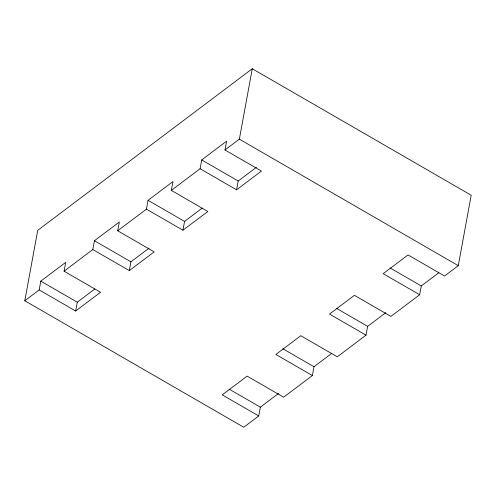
<?xml version="1.0" encoding="UTF-8"?>
<svg xmlns="http://www.w3.org/2000/svg" width="496" height="496" viewBox="0 0 496 496"><rect width="100%" height="100%" fill="white"/><g stroke="black" fill="none" stroke-linecap="round" stroke-linejoin="round"><path stroke-width="0.74" d="M278.566 393.433L260.35 407.148L258.738 415.952L243.722 427.261L24.8 300.756L37.727 230.336L252.278 68.739L471.2 195.244L458.273 265.664L444.546 276.005L408.059 254.919L383.166 273.668L419.653 294.748L421.271 285.95L438.873 272.688M39.178 289.931L40.79 281.127L65.677 262.384L64.065 271.182L100.552 292.268L75.665 311.017L39.178 289.931L24.8 300.756M75.665 311.017L77.277 302.213L94.879 288.951M92.814 249.531L94.432 240.727L119.319 221.985L117.701 230.783L154.188 251.869L129.301 270.611L92.814 249.531L64.065 271.182M129.301 270.611L130.919 261.814L149.129 248.093M146.456 209.132L148.068 200.328L172.955 181.579L171.343 190.383L207.83 211.47L182.937 230.212L146.456 209.132L117.701 230.783M182.937 230.212L184.555 221.414L202.157 208.153M200.093 168.733L201.711 159.929L226.598 141.18L224.979 149.984L261.466 171.07L236.58 189.813L200.093 168.733L171.343 190.383M224.979 149.984L239.357 139.159L252.278 68.739M236.58 189.813L238.198 181.009L256.407 167.295M258.738 415.952L222.251 394.866L247.138 376.123L283.625 397.203L312.375 375.553L313.993 366.749L331.595 353.487M312.375 375.553L275.888 354.466L300.781 335.718L337.268 356.804L366.017 335.153L367.629 326.349L385.845 312.629M419.653 294.748L390.904 316.405L354.417 295.318L329.53 314.067L366.017 335.153M239.357 139.159L458.273 265.664M390.092 267.933L421.271 285.95M201.711 159.929L238.198 181.009M336.455 308.332L367.629 326.349M148.068 200.328L184.555 221.414M282.813 348.731L313.993 366.749M94.432 240.727L130.919 261.814M229.177 389.131L260.35 407.148M40.79 281.127L77.277 302.213"/></g></svg>
